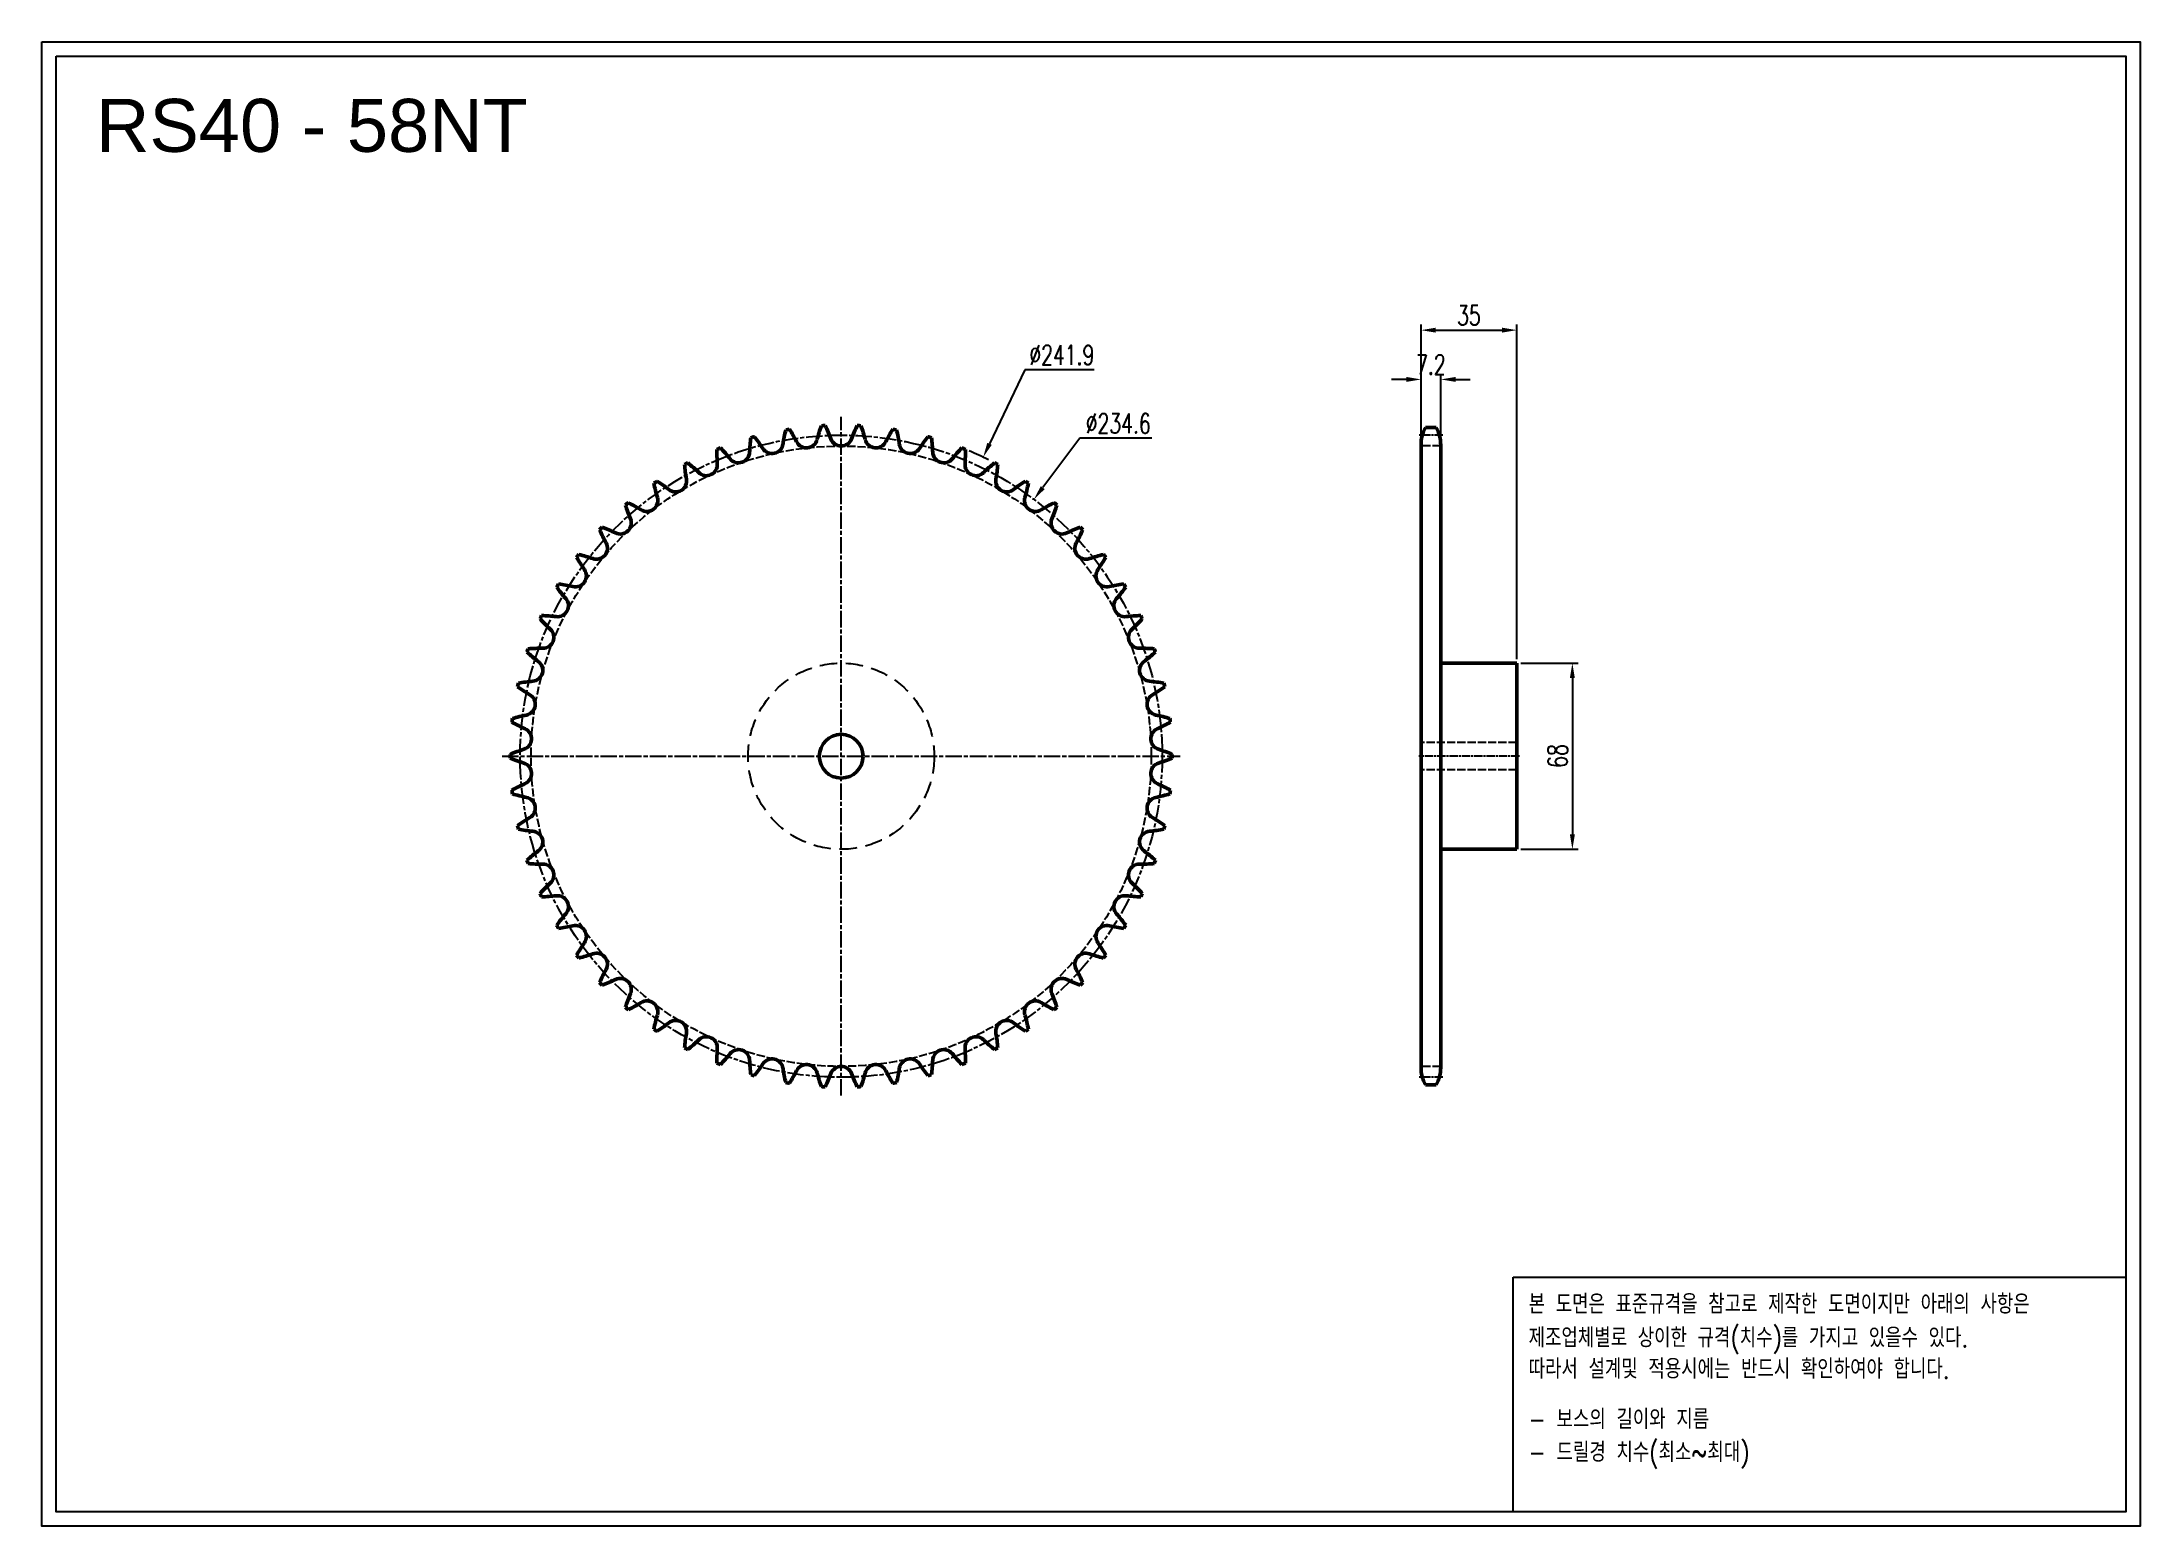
# Model space of a CAD drawing. Header units: millimetres. Extents: x -13953 to -13186, y 2793 to 3335.
import ezdxf

# ---------------------------------------------------------------- set-up
doc = ezdxf.new("R2010")
doc.units = ezdxf.units.MM
for name, pattern in [('AM_ISO02W050', [7.5, 6, -1.5]), ('AM_ISO02W050x2', [3.75, 3, -0.75]), ('AM_ISO08W050', [18, 12, -1.5, 3, -1.5]), ('AM_ISO08W050x2', [9, 6, -0.75, 1.5, -0.75]), ('HIDDEN', [9.525, 6.35, -3.175])]:
    doc.linetypes.add(name, pattern=pattern)
for name, color, linetype, lineweight in [('AM_0N', 7, 'Continuous', 50), ('AM_3N', 6, 'AM_ISO02W050', 25), ('AM_7', 4, 'AM_ISO08W050', 25), ('AM_7N', 4, 'AM_ISO08W050', 25)]:
    doc.layers.add(name, color=color, linetype=linetype, lineweight=lineweight)
doc.layers.add('HL', color=2, linetype='HIDDEN')
doc.layers.add('S-DIM', color=7, linetype='Continuous')
doc.styles.add('HAN', font='ROMANS.shx', dxfattribs={"width": 0.7, "bigfont": 'whgtxt.shx'})
doc.styles.add('HSG', font='SIMPLEX.shx', dxfattribs={"width": 0.7, "bigfont": 'HSG.shx'})
doc.styles.get("Standard").update_dxf_attribs({"font": 'arial.ttf'})
doc.dimstyles.new('APP16', dxfattribs={"dimscale": 3, "dimtxt": 2.4, "dimasz": 1.8, "dimexe": 0.7, "dimexo": 0.5, "dimgap": 0.6, "dimtad": 1, "dimtoh": 1, "dimdec": 1, "dimrnd": 0.01, "dimzin": 9, "dimdsep": 46, "dimtxsty": 'HSG', "dimcen": 0, "dimclrd": 1, "dimclre": 1, "dimclrt": 256, "dimazin": 2, "dimtp": 1, "dimtm": 1, "dimtfac": 0.5, "dimtdec": 1, "dimtofl": 0, "dimtmove": 0, "dimatfit": 3, "dimfxl": 0, "dimtvp": 1, "dimtolj": 2, "dimlwd": -1, "dimlwe": -1, "dimarcsym": 0})

# ---------------------------------------------------------------- blocks, each defined once
blk = doc.blocks.new('*D1')
at = {"layer": 'Defpoints', "color": 0, "transparency": 16777216}
for p in [(-13609.26, 3183.61), (-13713.05, 2965.16)]:
    blk.add_point(p, dxfattribs=at)
at = {"layer": 'S-DIM', "color": 1, "transparency": 16777216}
for p, q in [((-13594.07, 3215.57), (-13606.94, 3188.49)), ((-13568.75, 3215.57), (-13594.07, 3215.57))]:
    blk.add_line(p, q, dxfattribs=at)
blk.add_arc((-13661.15, 3074.38), 120.93, 63.59098, 67.24366, dxfattribs=at)
blk.add_solid([(-13607.75, 3188.87), (-13606.13, 3188.1), (-13609.26, 3183.61)], dxfattribs=at)
at = {"layer": 'S-DIM', "transparency": 16777216, "insert": (-13580.51, 3220.97), "char_height": 7.2, "attachment_point": 5, "style": 'HSG'}
blk.add_mtext('\\A2;∅241.9', dxfattribs=at)
blk = doc.blocks.new('*D2')
at = {"layer": 'Defpoints', "color": 0, "transparency": 16777216}
for p in [(-13590.73, 3168.18), (-13731.57, 2980.58)]:
    blk.add_point(p, dxfattribs=at)
at = {"layer": 'S-DIM', "color": 1, "transparency": 16777216}
for p, q in [((-13573.95, 3190.53), (-13587.49, 3172.5)), ((-13547.67, 3190.53), (-13573.95, 3190.53))]:
    blk.add_line(p, q, dxfattribs=at)
blk.add_solid([(-13588.21, 3173.04), (-13586.77, 3171.96), (-13590.73, 3168.18)], dxfattribs=at)
at = {"layer": 'S-DIM', "transparency": 16777216, "insert": (-13559.91, 3195.93), "char_height": 7.2, "attachment_point": 5, "style": 'HSG'}
blk.add_mtext('\\A2;∅234.6', dxfattribs=at)
blk = doc.blocks.new('*D3')
at = {"layer": 'Defpoints', "color": 0, "transparency": 16777216}
for p in [(-13442.05, 3212.02), (-13449.25, 3187.7), (-13442.05, 3188.08)]:
    blk.add_point(p, dxfattribs=at)
at = {"layer": 'S-DIM', "color": 1, "transparency": 16777216}
for p, q in [((-13449.25, 3189.2), (-13449.25, 3214.12)), ((-13442.05, 3189.58), (-13442.05, 3214.12)), ((-13454.65, 3212.02), (-13460.05, 3212.02)), ((-13436.65, 3212.02), (-13431.25, 3212.02))]:
    blk.add_line(p, q, dxfattribs=at)
for points in [[(-13454.65, 3212.92), (-13454.65, 3211.12), (-13449.25, 3212.02)], [(-13436.65, 3212.92), (-13436.65, 3211.12), (-13442.05, 3212.02)]]:
    blk.add_solid(points, dxfattribs=at)
at = {"layer": 'S-DIM', "transparency": 16777216, "insert": (-13445.65, 3217.42), "char_height": 7.2, "attachment_point": 5, "style": 'HSG'}
blk.add_mtext('\\A2;7.2', dxfattribs=at)
blk = doc.blocks.new('*D4')
at = {"layer": 'Defpoints', "color": 0, "transparency": 16777216}
for p in [(-13414.25, 3230.02), (-13449.25, 3187.7), (-13414.25, 3108.38)]:
    blk.add_point(p, dxfattribs=at)
at = {"layer": 'S-DIM', "color": 1, "transparency": 16777216}
for p, q in [((-13449.25, 3189.2), (-13449.25, 3232.12)), ((-13443.85, 3230.02), (-13419.65, 3230.02)), ((-13414.25, 3109.88), (-13414.25, 3232.12))]:
    blk.add_line(p, q, dxfattribs=at)
for points in [[(-13443.85, 3230.92), (-13443.85, 3229.12), (-13449.25, 3230.02)], [(-13419.65, 3230.92), (-13419.65, 3229.12), (-13414.25, 3230.02)]]:
    blk.add_solid(points, dxfattribs=at)
at = {"layer": 'S-DIM', "transparency": 16777216, "insert": (-13431.75, 3235.42), "char_height": 7.2, "attachment_point": 5, "style": 'HSG'}
blk.add_mtext('\\A2;35', dxfattribs=at)
blk = doc.blocks.new('*D5')
at = {"layer": 'Defpoints', "color": 0, "transparency": 16777216}
for p in [(-13414.25, 3108.38), (-13414.25, 3040.38), (-13393.94, 3040.38)]:
    blk.add_point(p, dxfattribs=at)
at = {"layer": 'S-DIM', "color": 1, "transparency": 16777216}
for p, q in [((-13412.75, 3108.38), (-13391.84, 3108.38)), ((-13393.94, 3102.98), (-13393.94, 3045.78)), ((-13412.75, 3040.38), (-13391.84, 3040.38))]:
    blk.add_line(p, q, dxfattribs=at)
for points in [[(-13394.84, 3102.98), (-13393.04, 3102.98), (-13393.94, 3108.38)], [(-13394.84, 3045.78), (-13393.04, 3045.78), (-13393.94, 3040.38)]]:
    blk.add_solid(points, dxfattribs=at)
at = {"layer": 'S-DIM', "transparency": 16777216, "insert": (-13399.34, 3074.45), "char_height": 7.2, "attachment_point": 5, "rotation": 90, "style": 'HSG'}
blk.add_mtext('\\A2;68', dxfattribs=at)
blk = doc.blocks.new('notice1')
at = {"color": 4}
blk.add_lwpolyline([(-22142.12, 1735.9), (-22053.8, 1735.9), (-22053.8, 1702.07), (-22142.12, 1702.07)], close=True, dxfattribs=at)
at = {"color": 4, "style": 'HAN', "width": 0.8}
for s, p in [('본 도면은 표준규격을 참고로 제작한 도면이지만 아래의 사항은', (-22139.9, 1730.62)), ('제조업체별로 상이한 규격(치수)를 가지고 있을수 있다.', (-22139.9, 1725.78)), ('따라서 설계및 적용시에는 반드시 확인하여야 합니다.', (-22139.9, 1721.28)), ('- 보스의 길이와 지름', (-22139.9, 1714.03)), ('- 드릴경 치수(최소~최대)', (-22139.9, 1709.27))]:
    blk.add_text(s, height=2.7949, dxfattribs=at).set_placement(p)

msp = doc.modelspace()

# ---------------------------------------------------------------- linework, layer by layer
for points in [[(-13953.21, 3335.29), (-13186.49, 3335.29), (-13186.49, 2793.16), (-13953.21, 2793.16)], [(-13948.05, 3330.13), (-13191.66, 3330.13), (-13191.66, 2798.33), (-13948.05, 2798.33)]]:
    msp.add_lwpolyline(points, close=True)
at = {"layer": 'AM_0N'}
for p, q in [((-13447.63, 3194.48), (-13443.66, 3194.48)), ((-13449.25, 3188.08), (-13449.25, 2960.69)), ((-13442.05, 3188.08), (-13442.05, 2960.69)), ((-13442.05, 3108.38), (-13414.25, 3108.38)), ((-13414.25, 3108.38), (-13414.25, 3040.38)), ((-13442.05, 3040.38), (-13414.25, 3040.38)), ((-13447.63, 2954.29), (-13443.66, 2954.29))]:
    msp.add_line(p, q, dxfattribs=at)
msp.add_circle((-13661.15, 3074.38), 8, dxfattribs=at)
for centre, radius, start, end in [((-13637.41, 3183.27), 57.24, 172.51906, 177.84483), ((-13661.15, 3074.38), 120.93, 105.19574, 105.83874), ((-13737.64, 3155.44), 57.24, 33.18966, 38.51542), ((-13625.77, 3180.06), 57.24, 166.31217, 171.63793), ((-13661.15, 3074.38), 120.93, 98.98884, 99.63185), ((-13728.43, 3163.23), 57.24, 26.98276, 32.30852), ((-13673.84, 3191.02), 4.01, 206.98276, 345.43103), ((-13614.55, 3175.62), 57.24, 160.10527, 165.43103), ((-13661.15, 3074.38), 120.93, 92.78195, 93.42495), ((-13718.42, 3169.98), 57.24, 20.77586, 26.10163), ((-13661.15, 3191.71), 4.01, 200.77586, 339.22414), ((-13603.88, 3169.98), 57.24, 153.89837, 159.22414), ((-13661.15, 3074.38), 120.93, 86.57505, 87.21805), ((-13707.75, 3175.62), 57.24, 14.56897, 19.89473), ((-13648.47, 3191.02), 4.01, 194.56897, 333.01724), ((-13593.88, 3163.23), 57.24, 147.69148, 153.01724), ((-13661.15, 3074.38), 120.93, 80.36815, 81.01116), ((-13696.53, 3180.06), 57.24, 8.36207, 13.68783), ((-13584.67, 3155.44), 57.24, 141.48458, 146.81034), ((-13661.15, 3074.38), 120.93, 74.16126, 74.80426), ((-13684.9, 3183.27), 57.24, 2.15517, 7.48094), ((-13435.75, 3188.08), 13.5, 151.70092, 180), ((-13455.55, 3188.08), 13.5, 0, 28.29908), ((-13649.32, 3185.2), 57.24, 178.72596, 184.05172), ((-13661.15, 3074.38), 120.93, 111.40264, 112.04564), ((-13745.95, 3146.69), 57.24, 39.39655, 44.72232), ((-13698.62, 3185.57), 4.01, 219.39655, 357.84483), ((-13686.38, 3188.97), 4.01, 213.18966, 351.63793), ((-13635.93, 3188.97), 4.01, 188.36207, 326.81034), ((-13623.69, 3185.57), 4.01, 182.15517, 320.60345), ((-13576.35, 3146.69), 57.24, 135.27768, 140.60345), ((-13661.15, 3074.38), 120.93, 67.95436, 68.59736), ((-13672.99, 3185.2), 57.24, 355.94828, 1.27404), ((-13661.15, 3074.38), 120.93, 123.81643, 124.45943), ((-13759.52, 3126.77), 57.24, 51.81034, 57.13611), ((-13721.64, 3174.92), 4.01, 231.81034, 10.25862), ((-13661.15, 3074.38), 120.93, 117.60953, 118.25254), ((-13661.37, 3185.83), 57.24, 184.93286, 190.25862), ((-13753.27, 3137.1), 57.24, 45.60345, 50.92921), ((-13710.42, 3180.87), 4.01, 225.60345, 4.05172), ((-13611.89, 3180.87), 4.01, 175.94828, 314.39655), ((-13569.03, 3137.1), 57.24, 129.07079, 134.39655), ((-13661.15, 3074.38), 120.93, 61.74746, 62.39047), ((-13600.66, 3174.92), 4.01, 169.74138, 308.18966), ((-13660.94, 3185.83), 57.24, 349.74138, 355.06714), ((-13562.79, 3126.77), 57.24, 122.86389, 128.18966), ((-13661.15, 3074.38), 120.93, 55.54057, 56.18357), ((-13661.15, 3074.38), 120.93, 130.02333, 130.66633), ((-13764.6, 3115.83), 57.24, 58.01724, 63.34301), ((-13732.16, 3167.79), 4.01, 238.01724, 16.46552), ((-13673.42, 3185.15), 57.24, 191.13975, 196.46552), ((-13590.15, 3167.79), 4.01, 163.53448, 301.98276), ((-13648.89, 3185.15), 57.24, 343.53448, 348.86025), ((-13557.7, 3115.83), 57.24, 116.65699, 121.98276), ((-13661.15, 3074.38), 120.93, 49.33367, 49.97667), ((-13741.84, 3159.56), 4.01, 244.22414, 22.67241), ((-13685.32, 3183.17), 57.24, 197.34665, 202.67241), ((-13580.46, 3159.56), 4.01, 157.32759, 295.77586), ((-13636.99, 3183.17), 57.24, 337.32759, 342.65335), ((-13750.58, 3150.34), 4.01, 250.43103, 28.87931), ((-13661.15, 3074.38), 120.93, 136.23022, 136.87323), ((-13696.94, 3179.92), 57.24, 203.55355, 208.87931), ((-13768.48, 3104.4), 57.24, 64.22414, 69.5499), ((-13553.83, 3104.4), 57.24, 110.4501, 115.77586), ((-13571.73, 3150.34), 4.01, 151.12069, 289.56897), ((-13625.37, 3179.92), 57.24, 331.12069, 336.44645), ((-13661.15, 3074.38), 120.93, 43.12677, 43.76978), ((-13661.15, 3074.38), 120.93, 142.43712, 143.08012), ((-13708.14, 3175.44), 57.24, 209.76044, 215.08621), ((-13771.09, 3092.62), 57.24, 70.43103, 75.7568), ((-13551.21, 3092.62), 57.24, 104.2432, 109.56897), ((-13614.16, 3175.44), 57.24, 324.91379, 330.23956), ((-13661.15, 3074.38), 120.93, 36.91988, 37.56288), ((-13661.15, 3074.38), 120.93, 148.64402, 149.28702), ((-13718.79, 3169.76), 57.24, 215.96734, 221.2931), ((-13772.42, 3080.63), 57.24, 76.63793, 81.9637), ((-13758.27, 3140.23), 4.01, 256.63793, 35.08621), ((-13564.04, 3140.23), 4.01, 144.91379, 283.36207), ((-13549.88, 3080.63), 57.24, 98.0363, 103.36207), ((-13603.51, 3169.76), 57.24, 318.7069, 324.03266), ((-13661.15, 3074.38), 120.93, 30.71298, 31.35598), ((-13764.82, 3129.34), 4.01, 262.84483, 41.2931), ((-13557.49, 3129.34), 4.01, 138.7069, 277.15517), ((-13661.15, 3074.38), 120.93, 154.85091, 155.49392), ((-13728.77, 3162.97), 57.24, 222.17423, 227.5), ((-13772.45, 3068.56), 57.24, 82.84483, 88.17059), ((-13770.15, 3117.81), 4.01, 269.05172, 47.5), ((-13549.86, 3068.56), 57.24, 91.82941, 97.15517), ((-13552.16, 3117.81), 4.01, 132.5, 270.94828), ((-13593.54, 3162.97), 57.24, 312.5, 317.82577), ((-13661.15, 3074.38), 120.93, 24.50608, 25.14909), ((-13661.15, 3074.38), 120.93, 161.05781, 161.70081), ((-13771.16, 3056.56), 57.24, 89.05172, 94.37749), ((-13551.14, 3056.56), 57.24, 85.62251, 90.94828), ((-13661.15, 3074.38), 120.93, 18.29919, 18.94219), ((-13737.95, 3155.14), 57.24, 228.38113, 233.7069), ((-13774.21, 3105.77), 4.01, 275.25862, 53.7069), ((-13548.1, 3105.77), 4.01, 126.2931, 264.74138), ((-13584.36, 3155.14), 57.24, 306.2931, 311.61887), ((-13661.15, 3074.38), 120.93, 167.26471, 167.90771), ((-13746.23, 3146.37), 57.24, 234.58803, 239.91379), ((-13768.59, 3044.77), 57.24, 95.25862, 100.58439), ((-13553.71, 3044.77), 57.24, 79.41561, 84.74138), ((-13576.08, 3146.37), 57.24, 300.08621, 305.41197), ((-13661.15, 3074.38), 120.93, 12.09229, 12.73529), ((-13776.94, 3093.36), 4.01, 281.46552, 59.91379), ((-13545.37, 3093.36), 4.01, 120.08621, 258.53448), ((-13661.15, 3074.38), 120.93, 173.4716, 174.11461), ((-13753.52, 3136.75), 57.24, 240.79492, 246.12069), ((-13764.76, 3033.33), 57.24, 101.46552, 106.79128), ((-13778.31, 3080.73), 4.01, 287.67241, 66.12069), ((-13543.99, 3080.73), 4.01, 113.87931, 252.32759), ((-13557.54, 3033.33), 57.24, 73.20872, 78.53448), ((-13568.79, 3136.75), 57.24, 293.87931, 299.20508), ((-13661.15, 3074.38), 120.93, 5.88539, 6.5284), ((-13759.72, 3022.37), 57.24, 107.67241, 112.99818), ((-13661.15, 3074.38), 120.93, 179.6785, 180.3215), ((-13562.59, 3022.37), 57.24, 67.00182, 72.32759), ((-13661.15, 3074.38), 120.93, 359.6785, 0.3215), ((-13759.72, 3126.39), 57.24, 247.00182, 252.32759), ((-13778.31, 3068.03), 4.01, 293.87931, 72.32759), ((-13543.99, 3068.03), 4.01, 107.67241, 246.12069), ((-13562.59, 3126.39), 57.24, 287.67241, 292.99818), ((-13753.52, 3012.02), 57.24, 113.87931, 119.20508), ((-13661.15, 3074.38), 120.93, 185.88539, 186.5284), ((-13764.76, 3115.43), 57.24, 253.20872, 258.53448), ((-13776.94, 3055.4), 4.01, 300.08621, 78.53448), ((-13545.37, 3055.4), 4.01, 101.46552, 239.91379), ((-13557.54, 3115.43), 57.24, 281.46552, 286.79128), ((-13568.79, 3012.02), 57.24, 60.79492, 66.12069), ((-13661.15, 3074.38), 120.93, 353.4716, 354.11461), ((-13746.23, 3002.4), 57.24, 120.08621, 125.41197), ((-13576.08, 3002.4), 57.24, 54.58803, 59.91379), ((-13661.15, 3074.38), 120.93, 192.09229, 192.73529), ((-13768.59, 3103.99), 57.24, 259.41561, 264.74138), ((-13774.21, 3042.99), 4.01, 306.2931, 84.74138), ((-13548.1, 3042.99), 4.01, 95.25862, 233.7069), ((-13553.71, 3103.99), 57.24, 275.25862, 280.58439), ((-13661.15, 3074.38), 120.93, 347.26471, 347.90771), ((-13737.95, 2993.62), 57.24, 126.2931, 131.61887), ((-13661.15, 3074.38), 120.93, 198.29919, 198.94219), ((-13584.36, 2993.62), 57.24, 48.38113, 53.7069), ((-13661.15, 3074.38), 120.93, 341.05781, 341.70081), ((-13771.16, 3092.2), 57.24, 265.62251, 270.94828), ((-13770.15, 3030.95), 4.01, 312.5, 90.94828), ((-13552.16, 3030.95), 4.01, 89.05172, 227.5), ((-13551.14, 3092.2), 57.24, 269.05172, 274.37749), ((-13728.77, 2985.79), 57.24, 132.5, 137.82577), ((-13661.15, 3074.38), 120.93, 204.50608, 205.14909), ((-13772.45, 3080.2), 57.24, 271.82941, 277.15517), ((-13764.82, 3019.42), 4.01, 318.7069, 97.15517), ((-13557.49, 3019.42), 4.01, 82.84483, 221.2931), ((-13549.86, 3080.2), 57.24, 262.84483, 268.17059), ((-13593.54, 2985.79), 57.24, 42.17423, 47.5), ((-13661.15, 3074.38), 120.93, 334.85091, 335.49392), ((-13718.79, 2979), 57.24, 138.7069, 144.03266), ((-13603.51, 2979), 57.24, 35.96734, 41.2931), ((-13661.15, 3074.38), 120.93, 210.71298, 211.35598), ((-13772.42, 3068.13), 57.24, 278.0363, 283.36207), ((-13758.27, 3008.54), 4.01, 324.91379, 103.36207), ((-13708.14, 2973.33), 57.24, 144.91379, 150.23956), ((-13564.04, 3008.54), 4.01, 76.63793, 215.08621), ((-13614.16, 2973.33), 57.24, 29.76044, 35.08621), ((-13549.88, 3068.13), 57.24, 256.63793, 261.9637), ((-13661.15, 3074.38), 120.93, 328.64402, 329.28702), ((-13661.15, 3074.38), 120.93, 216.91988, 217.56288), ((-13771.09, 3056.14), 57.24, 284.2432, 289.56897), ((-13750.58, 2998.42), 4.01, 331.12069, 109.56897), ((-13571.73, 2998.42), 4.01, 70.43103, 208.87931), ((-13551.21, 3056.14), 57.24, 250.43103, 255.7568), ((-13661.15, 3074.38), 120.93, 322.43712, 323.08012), ((-13696.94, 2968.84), 57.24, 151.12069, 156.44645), ((-13661.15, 3074.38), 120.93, 223.12677, 223.76978), ((-13768.48, 3044.36), 57.24, 290.4501, 295.77586), ((-13741.84, 2989.2), 4.01, 337.32759, 115.77586), ((-13580.46, 2989.2), 4.01, 64.22414, 202.67241), ((-13553.83, 3044.36), 57.24, 244.22414, 249.5499), ((-13625.37, 2968.84), 57.24, 23.55355, 28.87931), ((-13661.15, 3074.38), 120.93, 316.23022, 316.87323), ((-13685.32, 2965.59), 57.24, 157.32759, 162.65335), ((-13661.15, 3074.38), 120.93, 229.33367, 229.97667), ((-13764.6, 3032.93), 57.24, 296.65699, 301.98276), ((-13732.16, 2980.98), 4.01, 343.53448, 121.98276), ((-13590.15, 2980.98), 4.01, 58.01724, 196.46552), ((-13557.7, 3032.93), 57.24, 238.01724, 243.34301), ((-13636.99, 2965.59), 57.24, 17.34665, 22.67241), ((-13661.15, 3074.38), 120.93, 310.02333, 310.66633), ((-13673.42, 2963.61), 57.24, 163.53448, 168.86025), ((-13759.52, 3021.99), 57.24, 302.86389, 308.18966), ((-13721.64, 2973.85), 4.01, 349.74138, 128.18966), ((-13600.66, 2973.85), 4.01, 51.81034, 190.25862), ((-13562.79, 3021.99), 57.24, 231.81034, 237.13611), ((-13648.89, 2963.61), 57.24, 11.13975, 16.46552), ((-13661.15, 3074.38), 120.93, 235.54057, 236.18357), ((-13661.37, 2962.94), 57.24, 169.74138, 175.06714), ((-13661.15, 3074.38), 120.93, 241.74746, 242.39047), ((-13753.27, 3011.66), 57.24, 309.07079, 314.39655), ((-13710.42, 2967.9), 4.01, 355.94828, 134.39655), ((-13649.32, 2963.57), 57.24, 175.94828, 181.27404), ((-13611.89, 2967.9), 4.01, 45.60345, 184.05172), ((-13672.99, 2963.57), 57.24, 358.72596, 4.05172), ((-13569.03, 3011.66), 57.24, 225.60345, 230.92921), ((-13661.15, 3074.38), 120.93, 297.60953, 298.25254), ((-13660.94, 2962.94), 57.24, 4.93286, 10.25862), ((-13661.15, 3074.38), 120.93, 303.81643, 304.45943), ((-13661.15, 3074.38), 120.93, 247.95436, 248.59736), ((-13745.95, 3002.07), 57.24, 315.27768, 320.60345), ((-13698.62, 2963.19), 4.01, 2.15517, 140.60345), ((-13637.41, 2965.5), 57.24, 182.15517, 187.48094), ((-13737.64, 2993.33), 57.24, 321.48458, 326.81034), ((-13686.38, 2959.79), 4.01, 8.36207, 146.81034), ((-13625.77, 2968.7), 57.24, 188.36207, 193.68783), ((-13728.43, 2985.53), 57.24, 327.69148, 333.01724), ((-13673.84, 2957.74), 4.01, 14.56897, 153.01724), ((-13661.15, 2957.05), 4.01, 20.77586, 159.22414), ((-13648.47, 2957.74), 4.01, 26.98276, 165.43103), ((-13593.88, 2985.53), 57.24, 206.98276, 212.30852), ((-13696.53, 2968.7), 57.24, 346.31217, 351.63793), ((-13635.93, 2959.79), 4.01, 33.18966, 171.63793), ((-13584.67, 2993.33), 57.24, 213.18966, 218.51542), ((-13684.9, 2965.5), 57.24, 352.51906, 357.84483), ((-13623.69, 2963.19), 4.01, 39.39655, 177.84483), ((-13576.35, 3002.07), 57.24, 219.39655, 224.72232), ((-13661.15, 3074.38), 120.93, 291.40264, 292.04564), ((-13435.75, 2960.69), 13.5, 180, 208.29908), ((-13455.55, 2960.69), 13.5, 331.70092, 0), ((-13661.15, 3074.38), 120.93, 254.16126, 254.80426), ((-13661.15, 3074.38), 120.93, 260.36815, 261.01116), ((-13614.55, 2973.15), 57.24, 194.56897, 199.89473), ((-13661.15, 3074.38), 120.93, 266.57505, 267.21805), ((-13718.42, 2978.78), 57.24, 333.89837, 339.22414), ((-13603.88, 2978.78), 57.24, 200.77586, 206.10163), ((-13661.15, 3074.38), 120.93, 272.78195, 273.42495), ((-13707.75, 2973.15), 57.24, 340.10527, 345.43103), ((-13661.15, 3074.38), 120.93, 278.98884, 279.63185), ((-13661.15, 3074.38), 120.93, 285.19574, 285.83874)]:
    msp.add_arc(centre, radius, start, end, dxfattribs=at)
at = {"layer": 'AM_3N', "linetype": 'AM_ISO02W050x2'}
for p, q in [((-13442.05, 3187.7), (-13449.25, 3187.7)), ((-13442.05, 2961.07), (-13449.25, 2961.07))]:
    msp.add_line(p, q, dxfattribs=at)
at = {"layer": 'AM_3N', "color": 2, "linetype": 'AM_ISO02W050x2'}
for p, q in [((-13414.25, 3079.38), (-13449.25, 3079.38)), ((-13414.25, 3069.38), (-13449.25, 3069.38))]:
    msp.add_line(p, q, dxfattribs=at)
at = {"layer": 'AM_3N', "linetype": 'AM_ISO02W050x2'}
msp.add_circle((-13661.15, 3074.38), 113.32, dxfattribs=at)
at = {"layer": 'AM_7', "linetype": 'AM_ISO08W050x2'}
msp.add_circle((-13661.15, 3074.38), 117.29, dxfattribs=at)
at = {"layer": 'AM_7N', "linetype": 'AM_ISO08W050x2'}
for p, q in [((-13661.15, 2950.45), (-13661.15, 3198.31)), ((-13785.08, 3074.38), (-13537.22, 3074.38))]:
    msp.add_line(p, q, dxfattribs=at)
at = {"layer": 'AM_7N', "linetype": 'AM_ISO08W050x2', "ltscale": 0.5}
for p, q in [((-13441.28, 3191.67), (-13450.01, 3191.67)), ((-13413.31, 3074.38), (-13450.01, 3074.38)), ((-13441.28, 2957.09), (-13450.01, 2957.09))]:
    msp.add_line(p, q, dxfattribs=at)
at = {"layer": 'HL'}
msp.add_circle((-13661.15, 3074.38), 34, dxfattribs=at)

# ---------------------------------------------------------------- block references
at = {"xscale": 2.535, "yscale": 2.535, "zscale": 2.535}
msp.add_blockref('notice1', (42714.72, -1516.41), dxfattribs=at)

# ---------------------------------------------------------------- texts
msp.add_text('RS40 - 58NT', height=19.3617).set_placement((-13933.47, 3295.14))

# ---------------------------------------------------------------- dimensions: what is measured, and where the dimension line sits
at = {"layer": 'S-DIM'}
dim = msp.add_linear_dim(base=(-13414.25, 3230.02), p1=(-13449.25, 3187.7), p2=(-13414.25, 3108.38), dimstyle='APP16', dxfattribs=at)
dim.commit()
dim.dimension.update_dxf_attribs({"geometry": '*D4', "text_midpoint": (-13431.75, 3235.42)})
at = {"layer": 'S-DIM', "color": 3}
for p1, p2, picture, middle in [((-13713.05, 2965.16), (-13609.26, 3183.61), '*D1', (-13580.51, 3215.57)), ((-13731.57, 2980.58), (-13590.73, 3168.18), '*D2', (-13559.91, 3190.53))]:
    dim = msp.add_diameter_dim_2p(p1=p1, p2=p2, dimstyle='APP16', dxfattribs=at)
    dim.commit()
    dim.dimension.update_dxf_attribs({"geometry": picture, "text_midpoint": middle, "dimtype": 131})
at = {"layer": 'S-DIM'}
dim = msp.add_linear_dim(base=(-13442.05, 3212.02), p1=(-13449.25, 3187.7), p2=(-13442.05, 3188.08), dimstyle='APP16', dxfattribs=at)
dim.commit()
dim.dimension.update_dxf_attribs({"geometry": '*D3', "text_midpoint": (-13445.65, 3212.02), "dimtype": 128})
dim = msp.add_linear_dim(base=(-13393.94, 3040.38), p1=(-13414.25, 3108.38), p2=(-13414.25, 3040.38), angle=90, dimstyle='APP16', dxfattribs=at)
dim.commit()
dim.dimension.update_dxf_attribs({"geometry": '*D5', "text_midpoint": (-13393.94, 3074.45), "dimtype": 128})

doc.saveas('drawing.dxf')
